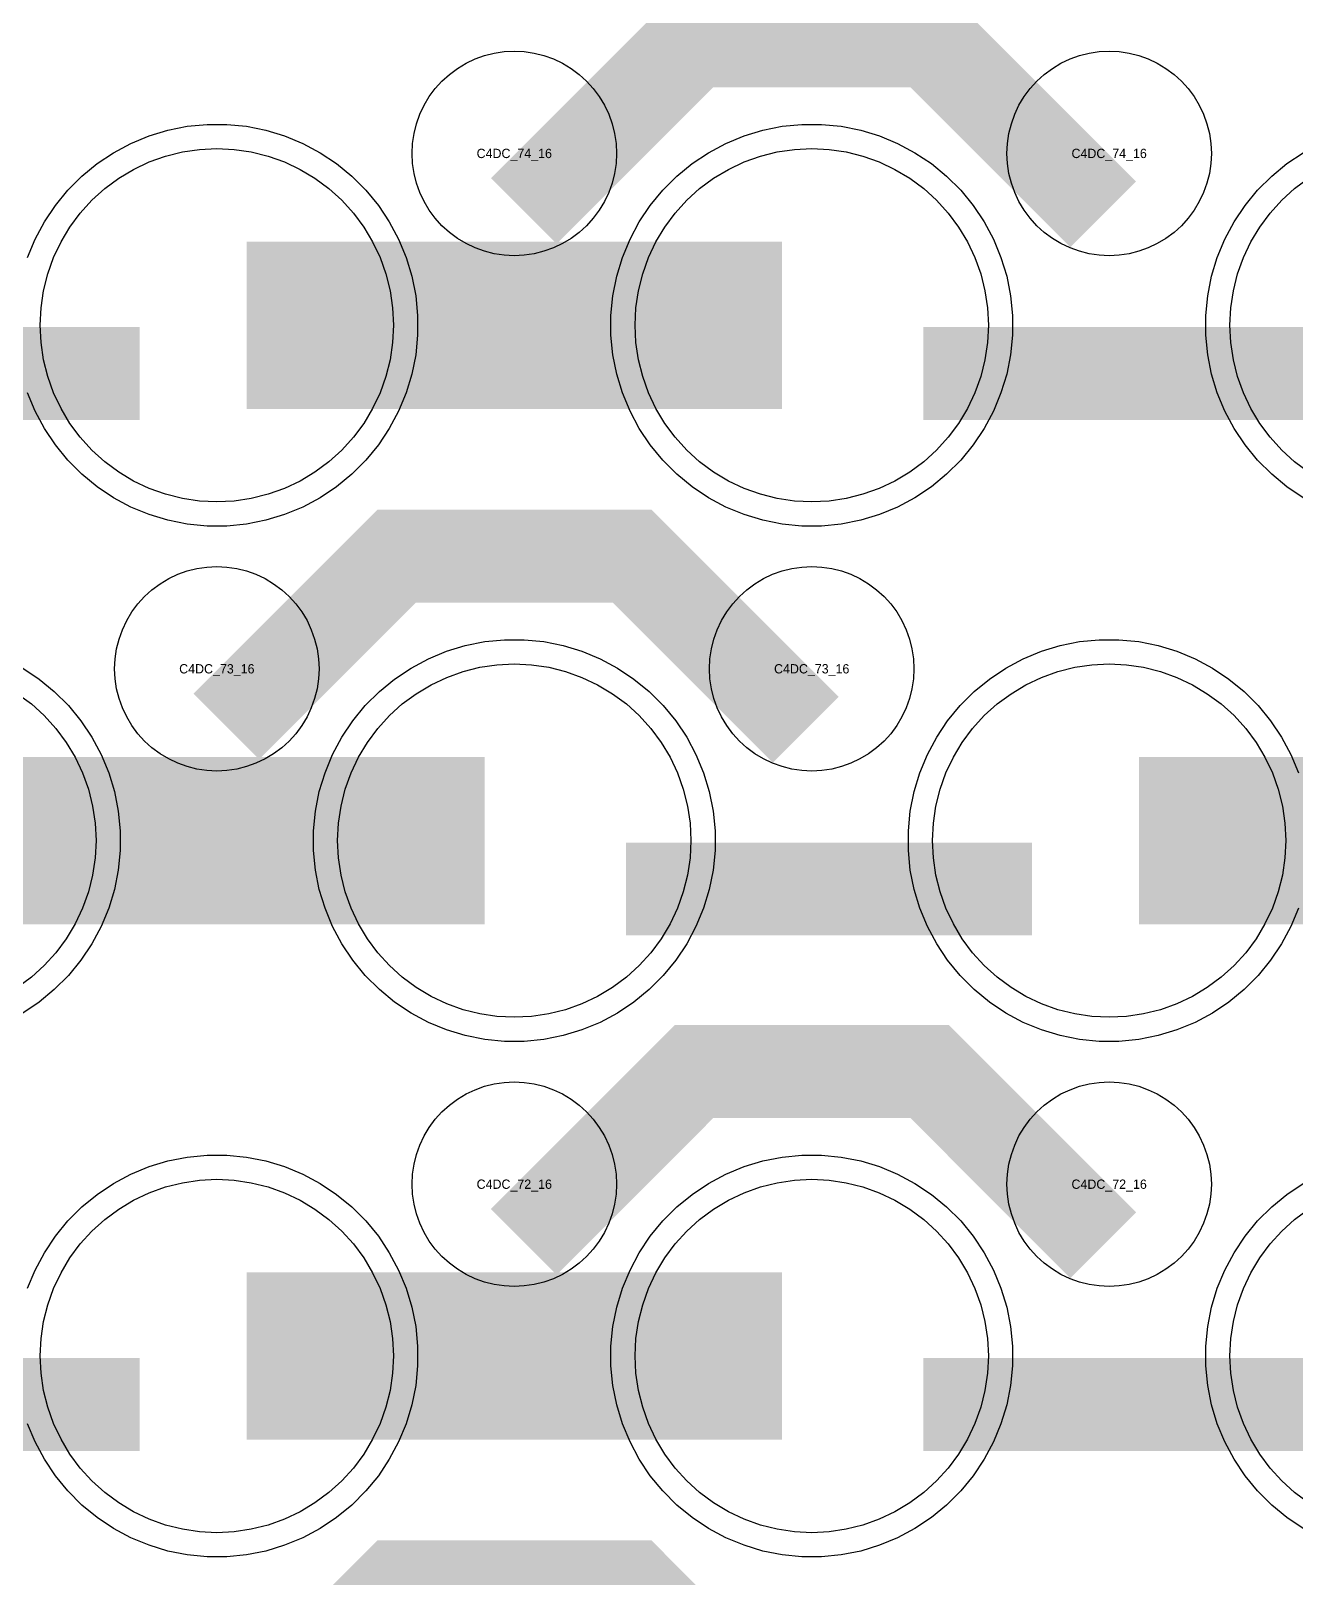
# Model space of a CAD drawing. Extents: x -11880 to 11880, y -14992 to 14992.
# Drawn here: x -6930 to -6590, y -4922.4 to -4506.7 of the extents above; entities that cross this region are included whole.
import ezdxf
from ezdxf.enums import TextEntityAlignment as Align

# ---------------------------------------------------------------- set-up
doc = ezdxf.new("R2010")
doc.units = 0
doc.header["$MEASUREMENT"] = 0
for name, color, linetype in [('GDS_775_DT_237', 138, 'CONTINUOUS'), ('RDL1_FS', 34, 'CONTINUOUS'), ('RDL_BS', 160, 'CONTINUOUS')]:
    doc.layers.add(name, color=color, linetype=linetype)

msp = doc.modelspace()

# ---------------------------------------------------------------- linework, layer by layer
at = {"layer": 'RDL1_FS'}
for points in [[(-6880, -4633.334), (-6884.657, -4633.105), (-6889.268, -4632.421), (-6893.791, -4631.289), (-6898.181, -4629.717), (-6902.395, -4627.725), (-6906.395, -4625.327), (-6910.14, -4622.549), (-6913.594, -4619.419), (-6916.724, -4615.965), (-6919.502, -4612.22), (-6921.9, -4608.22), (-6923.892, -4604.006), (-6925.464, -4599.616), (-6926.596, -4595.093), (-6927.28, -4590.482), (-6927.509, -4585.825), (-6927.28, -4581.168), (-6926.596, -4576.557), (-6925.464, -4572.034), (-6923.892, -4567.644), (-6921.9, -4563.43), (-6919.502, -4559.43), (-6916.724, -4555.685), (-6913.594, -4552.231), (-6910.14, -4549.101), (-6906.395, -4546.323), (-6902.395, -4543.925), (-6898.181, -4541.933), (-6893.791, -4540.361), (-6889.268, -4539.229), (-6884.657, -4538.545), (-6880, -4538.316), (-6875.343, -4538.545), (-6870.732, -4539.229), (-6866.209, -4540.361), (-6861.819, -4541.933), (-6857.605, -4543.925), (-6853.605, -4546.323), (-6849.86, -4549.101), (-6846.406, -4552.231), (-6843.276, -4555.685), (-6840.498, -4559.43), (-6838.1, -4563.43), (-6836.108, -4567.644), (-6834.536, -4572.034), (-6833.404, -4576.557), (-6832.72, -4581.168), (-6832.491, -4585.825), (-6832.72, -4590.482), (-6833.404, -4595.093), (-6834.536, -4599.616), (-6836.108, -4604.006), (-6838.1, -4608.22), (-6840.498, -4612.22), (-6843.276, -4615.965), (-6846.406, -4619.419), (-6849.86, -4622.549), (-6853.605, -4625.327), (-6857.605, -4627.725), (-6861.819, -4629.717), (-6866.209, -4631.289), (-6870.732, -4632.421), (-6875.343, -4633.105)], [(-6720, -4633.334), (-6724.657, -4633.105), (-6729.268, -4632.421), (-6733.791, -4631.289), (-6738.181, -4629.717), (-6742.395, -4627.725), (-6746.395, -4625.327), (-6750.14, -4622.549), (-6753.594, -4619.419), (-6756.724, -4615.965), (-6759.502, -4612.22), (-6761.9, -4608.22), (-6763.892, -4604.006), (-6765.464, -4599.616), (-6766.596, -4595.093), (-6767.28, -4590.482), (-6767.509, -4585.825), (-6767.28, -4581.168), (-6766.596, -4576.557), (-6765.464, -4572.034), (-6763.892, -4567.644), (-6761.9, -4563.43), (-6759.502, -4559.43), (-6756.724, -4555.685), (-6753.594, -4552.231), (-6750.14, -4549.101), (-6746.395, -4546.323), (-6742.395, -4543.925), (-6738.181, -4541.933), (-6733.791, -4540.361), (-6729.268, -4539.229), (-6724.657, -4538.545), (-6720, -4538.316), (-6715.343, -4538.545), (-6710.732, -4539.229), (-6706.209, -4540.361), (-6701.819, -4541.933), (-6697.605, -4543.925), (-6693.605, -4546.323), (-6689.86, -4549.101), (-6686.406, -4552.231), (-6683.276, -4555.685), (-6680.498, -4559.43), (-6678.1, -4563.43), (-6676.108, -4567.644), (-6674.536, -4572.034), (-6673.404, -4576.557), (-6672.72, -4581.168), (-6672.491, -4585.825), (-6672.72, -4590.482), (-6673.404, -4595.093), (-6674.536, -4599.616), (-6676.108, -4604.006), (-6678.1, -4608.22), (-6680.498, -4612.22), (-6683.276, -4615.965), (-6686.406, -4619.419), (-6689.86, -4622.549), (-6693.605, -4625.327), (-6697.605, -4627.725), (-6701.819, -4629.717), (-6706.209, -4631.289), (-6710.732, -4632.421), (-6715.343, -4633.105)], [(-6800, -4771.894), (-6804.657, -4771.665), (-6809.268, -4770.981), (-6813.791, -4769.849), (-6818.181, -4768.277), (-6822.395, -4766.285), (-6826.395, -4763.887), (-6830.14, -4761.109), (-6833.594, -4757.979), (-6836.724, -4754.525), (-6839.502, -4750.78), (-6841.9, -4746.78), (-6843.892, -4742.566), (-6845.464, -4738.176), (-6846.596, -4733.653), (-6847.28, -4729.042), (-6847.509, -4724.385), (-6847.28, -4719.728), (-6846.596, -4715.117), (-6845.464, -4710.594), (-6843.892, -4706.204), (-6841.9, -4701.99), (-6839.502, -4697.99), (-6836.724, -4694.245), (-6833.594, -4690.791), (-6830.14, -4687.661), (-6826.395, -4684.883), (-6822.395, -4682.485), (-6818.181, -4680.493), (-6813.791, -4678.921), (-6809.268, -4677.789), (-6804.657, -4677.105), (-6800, -4676.876), (-6795.343, -4677.105), (-6790.732, -4677.789), (-6786.209, -4678.921), (-6781.819, -4680.493), (-6777.605, -4682.485), (-6773.605, -4684.883), (-6769.86, -4687.661), (-6766.406, -4690.791), (-6763.276, -4694.245), (-6760.498, -4697.99), (-6758.1, -4701.99), (-6756.108, -4706.204), (-6754.536, -4710.594), (-6753.404, -4715.117), (-6752.72, -4719.728), (-6752.491, -4724.385), (-6752.72, -4729.042), (-6753.404, -4733.653), (-6754.536, -4738.176), (-6756.108, -4742.566), (-6758.1, -4746.78), (-6760.498, -4750.78), (-6763.276, -4754.525), (-6766.406, -4757.979), (-6769.86, -4761.109), (-6773.605, -4763.887), (-6777.605, -4766.285), (-6781.819, -4768.277), (-6786.209, -4769.849), (-6790.732, -4770.981), (-6795.343, -4771.665)], [(-6640, -4771.894), (-6644.657, -4771.665), (-6649.268, -4770.981), (-6653.791, -4769.849), (-6658.181, -4768.277), (-6662.395, -4766.285), (-6666.395, -4763.887), (-6670.14, -4761.109), (-6673.594, -4757.979), (-6676.724, -4754.525), (-6679.502, -4750.78), (-6681.9, -4746.78), (-6683.892, -4742.566), (-6685.464, -4738.176), (-6686.596, -4733.653), (-6687.28, -4729.042), (-6687.509, -4724.385), (-6687.28, -4719.728), (-6686.596, -4715.117), (-6685.464, -4710.594), (-6683.892, -4706.204), (-6681.9, -4701.99), (-6679.502, -4697.99), (-6676.724, -4694.245), (-6673.594, -4690.791), (-6670.14, -4687.661), (-6666.395, -4684.883), (-6662.395, -4682.485), (-6658.181, -4680.493), (-6653.791, -4678.921), (-6649.268, -4677.789), (-6644.657, -4677.105), (-6640, -4676.876), (-6635.343, -4677.105), (-6630.732, -4677.789), (-6626.209, -4678.921), (-6621.819, -4680.493), (-6617.605, -4682.485), (-6613.605, -4684.883), (-6609.86, -4687.661), (-6606.406, -4690.791), (-6603.276, -4694.245), (-6600.498, -4697.99), (-6598.1, -4701.99), (-6596.108, -4706.204), (-6594.536, -4710.594), (-6593.404, -4715.117), (-6592.72, -4719.728), (-6592.491, -4724.385), (-6592.72, -4729.042), (-6593.404, -4733.653), (-6594.536, -4738.176), (-6596.108, -4742.566), (-6598.1, -4746.78), (-6600.498, -4750.78), (-6603.276, -4754.525), (-6606.406, -4757.979), (-6609.86, -4761.109), (-6613.605, -4763.887), (-6617.605, -4766.285), (-6621.819, -4768.277), (-6626.209, -4769.849), (-6630.732, -4770.981), (-6635.343, -4771.665)]]:
    msp.add_lwpolyline(points, close=True, dxfattribs=at)
for points in [[(-6586.395, -4625.327), (-6590.14, -4622.549), (-6593.594, -4619.419), (-6596.724, -4615.965), (-6599.502, -4612.22), (-6601.9, -4608.22), (-6603.892, -4604.006), (-6605.464, -4599.616), (-6606.596, -4595.093), (-6607.28, -4590.482), (-6607.509, -4585.825), (-6607.28, -4581.168), (-6606.596, -4576.557), (-6605.464, -4572.034), (-6603.892, -4567.644), (-6601.9, -4563.43), (-6599.502, -4559.43), (-6596.724, -4555.685), (-6593.594, -4552.231), (-6590.14, -4549.101), (-6586.395, -4546.323)], [(-6933.605, -4684.883), (-6929.86, -4687.661), (-6926.406, -4690.791), (-6923.276, -4694.245), (-6920.498, -4697.99), (-6918.1, -4701.99), (-6916.108, -4706.204), (-6914.536, -4710.594), (-6913.404, -4715.117), (-6912.72, -4719.728), (-6912.491, -4724.385), (-6912.72, -4729.042), (-6913.404, -4733.653), (-6914.536, -4738.176), (-6916.108, -4742.566), (-6918.1, -4746.78), (-6920.498, -4750.78), (-6923.276, -4754.525), (-6926.406, -4757.979), (-6929.86, -4761.109), (-6933.605, -4763.887)]]:
    msp.add_lwpolyline(points, dxfattribs=at)
for points in [[(-6871.998, -4585.825, 45, 45, 0), (-6799.998, -4585.825, 45, 45, 0)], [(-6799.998, -4585.825, 45, 45, 0), (-6727.998, -4585.825, 45, 45, 0)], [(-6951.998, -4724.385, 45, 45, 0), (-6879.998, -4724.385, 45, 45, 0)], [(-6879.998, -4724.385, 45, 45, 0), (-6807.998, -4724.385, 45, 45, 0)], [(-6631.998, -4724.385, 45, 45, 0), (-6559.998, -4724.385, 45, 45, 0)]]:
    msp.add_lwpolyline(points, format="xyseb", dxfattribs=at)
at = {"layer": 'RDL1_FS', "color": 240, "true_color": 0xed1f24}
for points in [[(-6880, -4910.459), (-6884.657, -4910.23), (-6889.268, -4909.546), (-6893.791, -4908.414), (-6898.181, -4906.842), (-6902.395, -4904.85), (-6906.395, -4902.452), (-6910.14, -4899.674), (-6913.594, -4896.544), (-6916.724, -4893.09), (-6919.502, -4889.345), (-6921.9, -4885.345), (-6923.892, -4881.131), (-6925.464, -4876.741), (-6926.596, -4872.218), (-6927.28, -4867.607), (-6927.509, -4862.95), (-6927.28, -4858.293), (-6926.596, -4853.682), (-6925.464, -4849.159), (-6923.892, -4844.769), (-6921.9, -4840.555), (-6919.502, -4836.555), (-6916.724, -4832.81), (-6913.594, -4829.356), (-6910.14, -4826.226), (-6906.395, -4823.448), (-6902.395, -4821.05), (-6898.181, -4819.058), (-6893.791, -4817.486), (-6889.268, -4816.354), (-6884.657, -4815.67), (-6880, -4815.441), (-6875.343, -4815.67), (-6870.732, -4816.354), (-6866.209, -4817.486), (-6861.819, -4819.058), (-6857.605, -4821.05), (-6853.605, -4823.448), (-6849.86, -4826.226), (-6846.406, -4829.356), (-6843.276, -4832.81), (-6840.498, -4836.555), (-6838.1, -4840.555), (-6836.108, -4844.769), (-6834.536, -4849.159), (-6833.404, -4853.682), (-6832.72, -4858.293), (-6832.491, -4862.95), (-6832.72, -4867.607), (-6833.404, -4872.218), (-6834.536, -4876.741), (-6836.108, -4881.131), (-6838.1, -4885.345), (-6840.498, -4889.345), (-6843.276, -4893.09), (-6846.406, -4896.544), (-6849.86, -4899.674), (-6853.605, -4902.452), (-6857.605, -4904.85), (-6861.819, -4906.842), (-6866.209, -4908.414), (-6870.732, -4909.546), (-6875.343, -4910.23)], [(-6720, -4910.459), (-6724.657, -4910.23), (-6729.268, -4909.546), (-6733.791, -4908.414), (-6738.181, -4906.842), (-6742.395, -4904.85), (-6746.395, -4902.452), (-6750.14, -4899.674), (-6753.594, -4896.544), (-6756.724, -4893.09), (-6759.502, -4889.345), (-6761.9, -4885.345), (-6763.892, -4881.131), (-6765.464, -4876.741), (-6766.596, -4872.218), (-6767.28, -4867.607), (-6767.509, -4862.95), (-6767.28, -4858.293), (-6766.596, -4853.682), (-6765.464, -4849.159), (-6763.892, -4844.769), (-6761.9, -4840.555), (-6759.502, -4836.555), (-6756.724, -4832.81), (-6753.594, -4829.356), (-6750.14, -4826.226), (-6746.395, -4823.448), (-6742.395, -4821.05), (-6738.181, -4819.058), (-6733.791, -4817.486), (-6729.268, -4816.354), (-6724.657, -4815.67), (-6720, -4815.441), (-6715.343, -4815.67), (-6710.732, -4816.354), (-6706.209, -4817.486), (-6701.819, -4819.058), (-6697.605, -4821.05), (-6693.605, -4823.448), (-6689.86, -4826.226), (-6686.406, -4829.356), (-6683.276, -4832.81), (-6680.498, -4836.555), (-6678.1, -4840.555), (-6676.108, -4844.769), (-6674.536, -4849.159), (-6673.404, -4853.682), (-6672.72, -4858.293), (-6672.491, -4862.95), (-6672.72, -4867.607), (-6673.404, -4872.218), (-6674.536, -4876.741), (-6676.108, -4881.131), (-6678.1, -4885.345), (-6680.498, -4889.345), (-6683.276, -4893.09), (-6686.406, -4896.544), (-6689.86, -4899.674), (-6693.605, -4902.452), (-6697.605, -4904.85), (-6701.819, -4906.842), (-6706.209, -4908.414), (-6710.732, -4909.546), (-6715.343, -4910.23)]]:
    msp.add_lwpolyline(points, close=True, dxfattribs=at)
msp.add_lwpolyline([(-6586.395, -4902.452), (-6590.14, -4899.674), (-6593.594, -4896.544), (-6596.724, -4893.09), (-6599.502, -4889.345), (-6601.9, -4885.345), (-6603.892, -4881.131), (-6605.464, -4876.741), (-6606.596, -4872.218), (-6607.28, -4867.607), (-6607.509, -4862.95), (-6607.28, -4858.293), (-6606.596, -4853.682), (-6605.464, -4849.159), (-6603.892, -4844.769), (-6601.9, -4840.555), (-6599.502, -4836.555), (-6596.724, -4832.81), (-6593.594, -4829.356), (-6590.14, -4826.226), (-6586.395, -4823.448)], dxfattribs=at)
for points in [[(-6871.998, -4862.95, 45, 45, 0), (-6799.998, -4862.95, 45, 45, 0)], [(-6799.998, -4862.95, 45, 45, 0), (-6727.998, -4862.95, 45, 45, 0)]]:
    msp.add_lwpolyline(points, format="xyseb", dxfattribs=at)
at = {"layer": 'RDL_BS'}
for points in [[(-6797.438, -4555.139, 25, 25, 0), (-6751.623, -4509.324, 25, 25, 0), (-6718.07, -4509.324, 25, 25, 0)], [(-6641.599, -4556.038, 25, 25, 0), (-6688.313, -4509.324, 25, 25, 0), (-6718.071, -4509.324, 25, 25, 0)], [(-7009.984, -4598.838, 25, 25, 0), (-6900.719, -4598.838, 25, 25, 0)], [(-6689.984, -4598.838, 25, 25, 0), (-6580.719, -4598.838, 25, 25, 0)], [(-6877.438, -4693.699, 25, 25, 0), (-6831.623, -4647.884, 25, 25, 0), (-6798.07, -4647.884, 25, 25, 0)], [(-6721.599, -4694.598, 25, 25, 0), (-6768.313, -4647.884, 25, 25, 0), (-6798.071, -4647.884, 25, 25, 0)], [(-6769.984, -4737.398, 25, 25, 0), (-6660.719, -4737.398, 25, 25, 0)], [(-6797.438, -4832.264, 25, 25, 0), (-6751.623, -4786.449, 25, 25, 0), (-6718.07, -4786.449, 25, 25, 0)], [(-6641.599, -4833.163, 25, 25, 0), (-6688.313, -4786.449, 25, 25, 0), (-6718.071, -4786.449, 25, 25, 0)], [(-6877.438, -4970.829, 25, 25, 0), (-6831.623, -4925.014, 25, 25, 0), (-6798.07, -4925.014, 25, 25, 0)], [(-6721.599, -4971.728, 25, 25, 0), (-6768.313, -4925.014, 25, 25, 0), (-6798.071, -4925.014, 25, 25, 0)]]:
    msp.add_lwpolyline(points, format="xyseb", dxfattribs=at)
for points in [[(-6800, -4567.131), (-6802.693, -4566.999), (-6805.365, -4566.603), (-6807.984, -4565.946), (-6810.519, -4565.039), (-6812.956, -4563.887), (-6815.28, -4562.494), (-6817.443, -4560.891), (-6819.442, -4559.079), (-6821.254, -4557.08), (-6822.857, -4554.917), (-6824.25, -4552.593), (-6825.402, -4550.156), (-6826.309, -4547.621), (-6826.966, -4545.002), (-6827.362, -4542.33), (-6827.494, -4539.637), (-6827.362, -4536.944), (-6826.966, -4534.272), (-6826.309, -4531.653), (-6825.402, -4529.118), (-6824.25, -4526.681), (-6822.857, -4524.357), (-6821.254, -4522.194), (-6819.442, -4520.195), (-6817.443, -4518.383), (-6815.28, -4516.78), (-6812.956, -4515.387), (-6810.519, -4514.235), (-6807.984, -4513.328), (-6805.365, -4512.671), (-6802.693, -4512.275), (-6800, -4512.143), (-6797.307, -4512.275), (-6794.635, -4512.671), (-6792.016, -4513.328), (-6789.481, -4514.235), (-6787.044, -4515.387), (-6784.72, -4516.78), (-6782.557, -4518.383), (-6780.558, -4520.195), (-6778.746, -4522.194), (-6777.143, -4524.357), (-6775.75, -4526.681), (-6774.598, -4529.118), (-6773.691, -4531.653), (-6773.034, -4534.272), (-6772.638, -4536.944), (-6772.506, -4539.637), (-6772.638, -4542.33), (-6773.034, -4545.002), (-6773.691, -4547.621), (-6774.598, -4550.156), (-6775.75, -4552.593), (-6777.143, -4554.917), (-6778.746, -4557.08), (-6780.558, -4559.079), (-6782.557, -4560.891), (-6784.72, -4562.494), (-6787.044, -4563.887), (-6789.481, -4565.039), (-6792.016, -4565.946), (-6794.635, -4566.603), (-6797.307, -4566.999)], [(-6640, -4567.131), (-6642.693, -4566.999), (-6645.365, -4566.603), (-6647.984, -4565.946), (-6650.519, -4565.039), (-6652.956, -4563.887), (-6655.28, -4562.494), (-6657.443, -4560.891), (-6659.442, -4559.079), (-6661.254, -4557.08), (-6662.857, -4554.917), (-6664.25, -4552.593), (-6665.402, -4550.156), (-6666.309, -4547.621), (-6666.966, -4545.002), (-6667.362, -4542.33), (-6667.494, -4539.637), (-6667.362, -4536.944), (-6666.966, -4534.272), (-6666.309, -4531.653), (-6665.402, -4529.118), (-6664.25, -4526.681), (-6662.857, -4524.357), (-6661.254, -4522.194), (-6659.442, -4520.195), (-6657.443, -4518.383), (-6655.28, -4516.78), (-6652.956, -4515.387), (-6650.519, -4514.235), (-6647.984, -4513.328), (-6645.365, -4512.671), (-6642.693, -4512.275), (-6640, -4512.143), (-6637.307, -4512.275), (-6634.635, -4512.671), (-6632.016, -4513.328), (-6629.481, -4514.235), (-6627.044, -4515.387), (-6624.72, -4516.78), (-6622.557, -4518.383), (-6620.558, -4520.195), (-6618.746, -4522.194), (-6617.143, -4524.357), (-6615.75, -4526.681), (-6614.598, -4529.118), (-6613.691, -4531.653), (-6613.034, -4534.272), (-6612.638, -4536.944), (-6612.506, -4539.637), (-6612.638, -4542.33), (-6613.034, -4545.002), (-6613.691, -4547.621), (-6614.598, -4550.156), (-6615.75, -4552.593), (-6617.143, -4554.917), (-6618.746, -4557.08), (-6620.558, -4559.079), (-6622.557, -4560.891), (-6624.72, -4562.494), (-6627.044, -4563.887), (-6629.481, -4565.039), (-6632.016, -4565.946), (-6634.635, -4566.603), (-6637.307, -4566.999)], [(-6722.644, -4639.825), (-6727.938, -4639.308), (-6733.165, -4638.262), (-6738.205, -4636.731), (-6743.115, -4634.7), (-6747.777, -4632.208), (-6752.191, -4629.261), (-6756.292, -4625.899), (-6760.074, -4622.117), (-6763.436, -4618.016), (-6766.383, -4613.602), (-6768.875, -4608.94), (-6770.906, -4604.03), (-6772.437, -4598.99), (-6773.483, -4593.763), (-6774, -4588.469), (-6774, -4583.181), (-6773.483, -4577.887), (-6772.437, -4572.66), (-6770.906, -4567.62), (-6768.875, -4562.71), (-6766.383, -4558.048), (-6763.436, -4553.634), (-6760.074, -4549.533), (-6756.292, -4545.751), (-6752.191, -4542.389), (-6747.777, -4539.442), (-6743.115, -4536.95), (-6738.205, -4534.919), (-6733.165, -4533.388), (-6727.938, -4532.342), (-6722.644, -4531.825), (-6717.356, -4531.825), (-6712.062, -4532.342), (-6706.835, -4533.388), (-6701.795, -4534.919), (-6696.885, -4536.95), (-6692.223, -4539.442), (-6687.809, -4542.389), (-6683.708, -4545.751), (-6679.926, -4549.533), (-6676.564, -4553.634), (-6673.617, -4558.048), (-6671.125, -4562.71), (-6669.094, -4567.62), (-6667.563, -4572.66), (-6666.517, -4577.887), (-6666, -4583.181), (-6666, -4588.469), (-6666.517, -4593.763), (-6667.563, -4598.99), (-6669.094, -4604.03), (-6671.125, -4608.94), (-6673.617, -4613.602), (-6676.564, -4618.016), (-6679.926, -4622.117), (-6683.708, -4625.899), (-6687.809, -4629.261), (-6692.223, -4632.208), (-6696.885, -4634.7), (-6701.795, -4636.731), (-6706.835, -4638.262), (-6712.062, -4639.308), (-6717.356, -4639.825)], [(-6880, -4705.691), (-6882.693, -4705.559), (-6885.365, -4705.163), (-6887.984, -4704.506), (-6890.519, -4703.599), (-6892.956, -4702.447), (-6895.28, -4701.054), (-6897.443, -4699.451), (-6899.442, -4697.639), (-6901.254, -4695.64), (-6902.857, -4693.477), (-6904.25, -4691.153), (-6905.402, -4688.716), (-6906.309, -4686.181), (-6906.966, -4683.562), (-6907.362, -4680.89), (-6907.494, -4678.197), (-6907.362, -4675.504), (-6906.966, -4672.832), (-6906.309, -4670.213), (-6905.402, -4667.678), (-6904.25, -4665.241), (-6902.857, -4662.917), (-6901.254, -4660.754), (-6899.442, -4658.755), (-6897.443, -4656.943), (-6895.28, -4655.34), (-6892.956, -4653.947), (-6890.519, -4652.795), (-6887.984, -4651.888), (-6885.365, -4651.231), (-6882.693, -4650.835), (-6880, -4650.703), (-6877.307, -4650.835), (-6874.635, -4651.231), (-6872.016, -4651.888), (-6869.481, -4652.795), (-6867.044, -4653.947), (-6864.72, -4655.34), (-6862.557, -4656.943), (-6860.558, -4658.755), (-6858.746, -4660.754), (-6857.143, -4662.917), (-6855.75, -4665.241), (-6854.598, -4667.678), (-6853.691, -4670.213), (-6853.034, -4672.832), (-6852.638, -4675.504), (-6852.506, -4678.197), (-6852.638, -4680.89), (-6853.034, -4683.562), (-6853.691, -4686.181), (-6854.598, -4688.716), (-6855.75, -4691.153), (-6857.143, -4693.477), (-6858.746, -4695.64), (-6860.558, -4697.639), (-6862.557, -4699.451), (-6864.72, -4701.054), (-6867.044, -4702.447), (-6869.481, -4703.599), (-6872.016, -4704.506), (-6874.635, -4705.163), (-6877.307, -4705.559)], [(-6720, -4705.691), (-6722.693, -4705.559), (-6725.365, -4705.163), (-6727.984, -4704.506), (-6730.519, -4703.599), (-6732.956, -4702.447), (-6735.28, -4701.054), (-6737.443, -4699.451), (-6739.442, -4697.639), (-6741.254, -4695.64), (-6742.857, -4693.477), (-6744.25, -4691.153), (-6745.402, -4688.716), (-6746.309, -4686.181), (-6746.966, -4683.562), (-6747.362, -4680.89), (-6747.494, -4678.197), (-6747.362, -4675.504), (-6746.966, -4672.832), (-6746.309, -4670.213), (-6745.402, -4667.678), (-6744.25, -4665.241), (-6742.857, -4662.917), (-6741.254, -4660.754), (-6739.442, -4658.755), (-6737.443, -4656.943), (-6735.28, -4655.34), (-6732.956, -4653.947), (-6730.519, -4652.795), (-6727.984, -4651.888), (-6725.365, -4651.231), (-6722.693, -4650.835), (-6720, -4650.703), (-6717.307, -4650.835), (-6714.635, -4651.231), (-6712.016, -4651.888), (-6709.481, -4652.795), (-6707.044, -4653.947), (-6704.72, -4655.34), (-6702.557, -4656.943), (-6700.558, -4658.755), (-6698.746, -4660.754), (-6697.143, -4662.917), (-6695.75, -4665.241), (-6694.598, -4667.678), (-6693.691, -4670.213), (-6693.034, -4672.832), (-6692.638, -4675.504), (-6692.506, -4678.197), (-6692.638, -4680.89), (-6693.034, -4683.562), (-6693.691, -4686.181), (-6694.598, -4688.716), (-6695.75, -4691.153), (-6697.143, -4693.477), (-6698.746, -4695.64), (-6700.558, -4697.639), (-6702.557, -4699.451), (-6704.72, -4701.054), (-6707.044, -4702.447), (-6709.481, -4703.599), (-6712.016, -4704.506), (-6714.635, -4705.163), (-6717.307, -4705.559)], [(-6802.644, -4778.385), (-6807.938, -4777.868), (-6813.165, -4776.822), (-6818.205, -4775.291), (-6823.115, -4773.26), (-6827.777, -4770.768), (-6832.191, -4767.821), (-6836.292, -4764.459), (-6840.074, -4760.677), (-6843.436, -4756.576), (-6846.383, -4752.162), (-6848.875, -4747.5), (-6850.906, -4742.59), (-6852.437, -4737.55), (-6853.483, -4732.323), (-6854, -4727.029), (-6854, -4721.741), (-6853.483, -4716.447), (-6852.437, -4711.22), (-6850.906, -4706.18), (-6848.875, -4701.27), (-6846.383, -4696.608), (-6843.436, -4692.194), (-6840.074, -4688.093), (-6836.292, -4684.311), (-6832.191, -4680.949), (-6827.777, -4678.002), (-6823.115, -4675.51), (-6818.205, -4673.479), (-6813.165, -4671.948), (-6807.938, -4670.902), (-6802.644, -4670.385), (-6797.356, -4670.385), (-6792.062, -4670.902), (-6786.835, -4671.948), (-6781.795, -4673.479), (-6776.885, -4675.51), (-6772.223, -4678.002), (-6767.809, -4680.949), (-6763.708, -4684.311), (-6759.926, -4688.093), (-6756.564, -4692.194), (-6753.617, -4696.608), (-6751.125, -4701.27), (-6749.094, -4706.18), (-6747.563, -4711.22), (-6746.517, -4716.447), (-6746, -4721.741), (-6746, -4727.029), (-6746.517, -4732.323), (-6747.563, -4737.55), (-6749.094, -4742.59), (-6751.125, -4747.5), (-6753.617, -4752.162), (-6756.564, -4756.576), (-6759.926, -4760.677), (-6763.708, -4764.459), (-6767.809, -4767.821), (-6772.223, -4770.768), (-6776.885, -4773.26), (-6781.795, -4775.291), (-6786.835, -4776.822), (-6792.062, -4777.868), (-6797.356, -4778.385)], [(-6800, -4844.256), (-6802.693, -4844.124), (-6805.365, -4843.728), (-6807.984, -4843.071), (-6810.519, -4842.164), (-6812.956, -4841.012), (-6815.28, -4839.619), (-6817.443, -4838.016), (-6819.442, -4836.204), (-6821.254, -4834.205), (-6822.857, -4832.042), (-6824.25, -4829.718), (-6825.402, -4827.281), (-6826.309, -4824.746), (-6826.966, -4822.127), (-6827.362, -4819.455), (-6827.494, -4816.762), (-6827.362, -4814.069), (-6826.966, -4811.397), (-6826.309, -4808.778), (-6825.402, -4806.243), (-6824.25, -4803.806), (-6822.857, -4801.482), (-6821.254, -4799.319), (-6819.442, -4797.32), (-6817.443, -4795.508), (-6815.28, -4793.905), (-6812.956, -4792.512), (-6810.519, -4791.36), (-6807.984, -4790.453), (-6805.365, -4789.796), (-6802.693, -4789.4), (-6800, -4789.268), (-6797.307, -4789.4), (-6794.635, -4789.796), (-6792.016, -4790.453), (-6789.481, -4791.36), (-6787.044, -4792.512), (-6784.72, -4793.905), (-6782.557, -4795.508), (-6780.558, -4797.32), (-6778.746, -4799.319), (-6777.143, -4801.482), (-6775.75, -4803.806), (-6774.598, -4806.243), (-6773.691, -4808.778), (-6773.034, -4811.397), (-6772.638, -4814.069), (-6772.506, -4816.762), (-6772.638, -4819.455), (-6773.034, -4822.127), (-6773.691, -4824.746), (-6774.598, -4827.281), (-6775.75, -4829.718), (-6777.143, -4832.042), (-6778.746, -4834.205), (-6780.558, -4836.204), (-6782.557, -4838.016), (-6784.72, -4839.619), (-6787.044, -4841.012), (-6789.481, -4842.164), (-6792.016, -4843.071), (-6794.635, -4843.728), (-6797.307, -4844.124)], [(-6640, -4844.256), (-6642.693, -4844.124), (-6645.365, -4843.728), (-6647.984, -4843.071), (-6650.519, -4842.164), (-6652.956, -4841.012), (-6655.28, -4839.619), (-6657.443, -4838.016), (-6659.442, -4836.204), (-6661.254, -4834.205), (-6662.857, -4832.042), (-6664.25, -4829.718), (-6665.402, -4827.281), (-6666.309, -4824.746), (-6666.966, -4822.127), (-6667.362, -4819.455), (-6667.494, -4816.762), (-6667.362, -4814.069), (-6666.966, -4811.397), (-6666.309, -4808.778), (-6665.402, -4806.243), (-6664.25, -4803.806), (-6662.857, -4801.482), (-6661.254, -4799.319), (-6659.442, -4797.32), (-6657.443, -4795.508), (-6655.28, -4793.905), (-6652.956, -4792.512), (-6650.519, -4791.36), (-6647.984, -4790.453), (-6645.365, -4789.796), (-6642.693, -4789.4), (-6640, -4789.268), (-6637.307, -4789.4), (-6634.635, -4789.796), (-6632.016, -4790.453), (-6629.481, -4791.36), (-6627.044, -4792.512), (-6624.72, -4793.905), (-6622.557, -4795.508), (-6620.558, -4797.32), (-6618.746, -4799.319), (-6617.143, -4801.482), (-6615.75, -4803.806), (-6614.598, -4806.243), (-6613.691, -4808.778), (-6613.034, -4811.397), (-6612.638, -4814.069), (-6612.506, -4816.762), (-6612.638, -4819.455), (-6613.034, -4822.127), (-6613.691, -4824.746), (-6614.598, -4827.281), (-6615.75, -4829.718), (-6617.143, -4832.042), (-6618.746, -4834.205), (-6620.558, -4836.204), (-6622.557, -4838.016), (-6624.72, -4839.619), (-6627.044, -4841.012), (-6629.481, -4842.164), (-6632.016, -4843.071), (-6634.635, -4843.728), (-6637.307, -4844.124)]]:
    msp.add_lwpolyline(points, close=True, dxfattribs=at)
for points in [[(-6930.906, -4567.62), (-6928.875, -4562.71), (-6926.383, -4558.048), (-6923.436, -4553.634), (-6920.074, -4549.533), (-6916.292, -4545.751), (-6912.191, -4542.389), (-6907.777, -4539.442), (-6903.115, -4536.95), (-6898.205, -4534.919), (-6893.165, -4533.388), (-6887.938, -4532.342), (-6882.644, -4531.825), (-6877.356, -4531.825), (-6872.062, -4532.342), (-6866.835, -4533.388), (-6861.795, -4534.919), (-6856.885, -4536.95), (-6852.223, -4539.442), (-6847.809, -4542.389), (-6843.708, -4545.751), (-6839.926, -4549.533), (-6836.564, -4553.634), (-6833.617, -4558.048), (-6831.125, -4562.71), (-6829.094, -4567.62), (-6827.563, -4572.66), (-6826.517, -4577.887), (-6826, -4583.181), (-6826, -4588.469), (-6826.517, -4593.763), (-6827.563, -4598.99), (-6829.094, -4604.03), (-6831.125, -4608.94), (-6833.617, -4613.602), (-6836.564, -4618.016), (-6839.926, -4622.117), (-6843.708, -4625.899), (-6847.809, -4629.261), (-6852.223, -4632.208), (-6856.885, -4634.7), (-6861.795, -4636.731), (-6866.835, -4638.262), (-6872.062, -4639.308), (-6877.356, -4639.825), (-6882.644, -4639.825), (-6887.938, -4639.308), (-6893.165, -4638.262), (-6898.205, -4636.731), (-6903.115, -4634.7), (-6907.777, -4632.208), (-6912.191, -4629.261), (-6916.292, -4625.899), (-6920.074, -4622.117), (-6923.436, -4618.016), (-6926.383, -4613.602), (-6928.875, -4608.94), (-6930.906, -4604.03)], [(-6587.777, -4632.208), (-6592.191, -4629.261), (-6596.292, -4625.899), (-6600.074, -4622.117), (-6603.436, -4618.016), (-6606.383, -4613.602), (-6608.875, -4608.94), (-6610.906, -4604.03), (-6612.437, -4598.99), (-6613.483, -4593.763), (-6614, -4588.469), (-6614, -4583.181), (-6613.483, -4577.887), (-6612.437, -4572.66), (-6610.906, -4567.62), (-6608.875, -4562.71), (-6606.383, -4558.048), (-6603.436, -4553.634), (-6600.074, -4549.533), (-6596.292, -4545.751), (-6592.191, -4542.389), (-6587.777, -4539.442)], [(-6589.094, -4742.59), (-6591.125, -4747.5), (-6593.617, -4752.162), (-6596.564, -4756.576), (-6599.926, -4760.677), (-6603.708, -4764.459), (-6607.809, -4767.821), (-6612.223, -4770.768), (-6616.885, -4773.26), (-6621.795, -4775.291), (-6626.835, -4776.822), (-6632.062, -4777.868), (-6637.356, -4778.385), (-6642.644, -4778.385), (-6647.938, -4777.868), (-6653.165, -4776.822), (-6658.205, -4775.291), (-6663.115, -4773.26), (-6667.777, -4770.768), (-6672.191, -4767.821), (-6676.292, -4764.459), (-6680.074, -4760.677), (-6683.436, -4756.576), (-6686.383, -4752.162), (-6688.875, -4747.5), (-6690.906, -4742.59), (-6692.437, -4737.55), (-6693.483, -4732.323), (-6694, -4727.029), (-6694, -4721.741), (-6693.483, -4716.447), (-6692.437, -4711.22), (-6690.906, -4706.18), (-6688.875, -4701.27), (-6686.383, -4696.608), (-6683.436, -4692.194), (-6680.074, -4688.093), (-6676.292, -4684.311), (-6672.191, -4680.949), (-6667.777, -4678.002), (-6663.115, -4675.51), (-6658.205, -4673.479), (-6653.165, -4671.948), (-6647.938, -4670.902), (-6642.644, -4670.385), (-6637.356, -4670.385), (-6632.062, -4670.902), (-6626.835, -4671.948), (-6621.795, -4673.479), (-6616.885, -4675.51), (-6612.223, -4678.002), (-6607.809, -4680.949), (-6603.708, -4684.311), (-6599.926, -4688.093), (-6596.564, -4692.194), (-6593.617, -4696.608), (-6591.125, -4701.27), (-6589.094, -4706.18)], [(-6932.223, -4678.002), (-6927.809, -4680.949), (-6923.708, -4684.311), (-6919.926, -4688.093), (-6916.564, -4692.194), (-6913.617, -4696.608), (-6911.125, -4701.27), (-6909.094, -4706.18), (-6907.563, -4711.22), (-6906.517, -4716.447), (-6906, -4721.741), (-6906, -4727.029), (-6906.517, -4732.323), (-6907.563, -4737.55), (-6909.094, -4742.59), (-6911.125, -4747.5), (-6913.617, -4752.162), (-6916.564, -4756.576), (-6919.926, -4760.677), (-6923.708, -4764.459), (-6927.809, -4767.821), (-6932.223, -4770.768)]]:
    msp.add_lwpolyline(points, dxfattribs=at)
at = {"layer": 'RDL_BS', "color": 240, "true_color": 0xed1f24}
for points in [[(-6930.906, -4844.745), (-6928.875, -4839.835), (-6926.383, -4835.173), (-6923.436, -4830.759), (-6920.074, -4826.658), (-6916.292, -4822.876), (-6912.191, -4819.514), (-6907.777, -4816.567), (-6903.115, -4814.075), (-6898.205, -4812.044), (-6893.165, -4810.513), (-6887.938, -4809.467), (-6882.644, -4808.95), (-6877.356, -4808.95), (-6872.062, -4809.467), (-6866.835, -4810.513), (-6861.795, -4812.044), (-6856.885, -4814.075), (-6852.223, -4816.567), (-6847.809, -4819.514), (-6843.708, -4822.876), (-6839.926, -4826.658), (-6836.564, -4830.759), (-6833.617, -4835.173), (-6831.125, -4839.835), (-6829.094, -4844.745), (-6827.563, -4849.785), (-6826.517, -4855.012), (-6826, -4860.306), (-6826, -4865.594), (-6826.517, -4870.888), (-6827.563, -4876.115), (-6829.094, -4881.155), (-6831.125, -4886.065), (-6833.617, -4890.727), (-6836.564, -4895.141), (-6839.926, -4899.242), (-6843.708, -4903.024), (-6847.809, -4906.386), (-6852.223, -4909.333), (-6856.885, -4911.825), (-6861.795, -4913.856), (-6866.835, -4915.387), (-6872.062, -4916.433), (-6877.356, -4916.95), (-6882.644, -4916.95), (-6887.938, -4916.433), (-6893.165, -4915.387), (-6898.205, -4913.856), (-6903.115, -4911.825), (-6907.777, -4909.333), (-6912.191, -4906.386), (-6916.292, -4903.024), (-6920.074, -4899.242), (-6923.436, -4895.141), (-6926.383, -4890.727), (-6928.875, -4886.065), (-6930.906, -4881.155)], [(-6587.777, -4909.333), (-6592.191, -4906.386), (-6596.292, -4903.024), (-6600.074, -4899.242), (-6603.436, -4895.141), (-6606.383, -4890.727), (-6608.875, -4886.065), (-6610.906, -4881.155), (-6612.437, -4876.115), (-6613.483, -4870.888), (-6614, -4865.594), (-6614, -4860.306), (-6613.483, -4855.012), (-6612.437, -4849.785), (-6610.906, -4844.745), (-6608.875, -4839.835), (-6606.383, -4835.173), (-6603.436, -4830.759), (-6600.074, -4826.658), (-6596.292, -4822.876), (-6592.191, -4819.514), (-6587.777, -4816.567)]]:
    msp.add_lwpolyline(points, dxfattribs=at)
msp.add_lwpolyline([(-6722.644, -4916.95), (-6727.938, -4916.433), (-6733.165, -4915.387), (-6738.205, -4913.856), (-6743.115, -4911.825), (-6747.777, -4909.333), (-6752.191, -4906.386), (-6756.292, -4903.024), (-6760.074, -4899.242), (-6763.436, -4895.141), (-6766.383, -4890.727), (-6768.875, -4886.065), (-6770.906, -4881.155), (-6772.437, -4876.115), (-6773.483, -4870.888), (-6774, -4865.594), (-6774, -4860.306), (-6773.483, -4855.012), (-6772.437, -4849.785), (-6770.906, -4844.745), (-6768.875, -4839.835), (-6766.383, -4835.173), (-6763.436, -4830.759), (-6760.074, -4826.658), (-6756.292, -4822.876), (-6752.191, -4819.514), (-6747.777, -4816.567), (-6743.115, -4814.075), (-6738.205, -4812.044), (-6733.165, -4810.513), (-6727.938, -4809.467), (-6722.644, -4808.95), (-6717.356, -4808.95), (-6712.062, -4809.467), (-6706.835, -4810.513), (-6701.795, -4812.044), (-6696.885, -4814.075), (-6692.223, -4816.567), (-6687.809, -4819.514), (-6683.708, -4822.876), (-6679.926, -4826.658), (-6676.564, -4830.759), (-6673.617, -4835.173), (-6671.125, -4839.835), (-6669.094, -4844.745), (-6667.563, -4849.785), (-6666.517, -4855.012), (-6666, -4860.306), (-6666, -4865.594), (-6666.517, -4870.888), (-6667.563, -4876.115), (-6669.094, -4881.155), (-6671.125, -4886.065), (-6673.617, -4890.727), (-6676.564, -4895.141), (-6679.926, -4899.242), (-6683.708, -4903.024), (-6687.809, -4906.386), (-6692.223, -4909.333), (-6696.885, -4911.825), (-6701.795, -4913.856), (-6706.835, -4915.387), (-6712.062, -4916.433), (-6717.356, -4916.95)], close=True, dxfattribs=at)
for points in [[(-7009.984, -4875.963, 25, 25, 0), (-6900.719, -4875.963, 25, 25, 0)], [(-6689.984, -4875.963, 25, 25, 0), (-6580.719, -4875.963, 25, 25, 0)]]:
    msp.add_lwpolyline(points, format="xyseb", dxfattribs=at)

# ---------------------------------------------------------------- texts
at = {"layer": 'GDS_775_DT_237'}
for s, p in [('C4DC_74_16', (-6800, -4539.637)), ('C4DC_74_16', (-6800, -4539.637)), ('C4DC_74_16', (-6640, -4539.637)), ('C4DC_74_16', (-6640, -4539.637)), ('C4DC_73_16', (-6880, -4678.197)), ('C4DC_73_16', (-6880, -4678.197)), ('C4DC_73_16', (-6720, -4678.197)), ('C4DC_73_16', (-6720, -4678.197)), ('C4DC_72_16', (-6800, -4816.762)), ('C4DC_72_16', (-6800, -4816.762)), ('C4DC_72_16', (-6640, -4816.762)), ('C4DC_72_16', (-6640, -4816.762))]:
    msp.add_text(s, height=2.5, dxfattribs=at).set_placement(p, align=Align.MIDDLE_CENTER)

doc.saveas('drawing.dxf')
